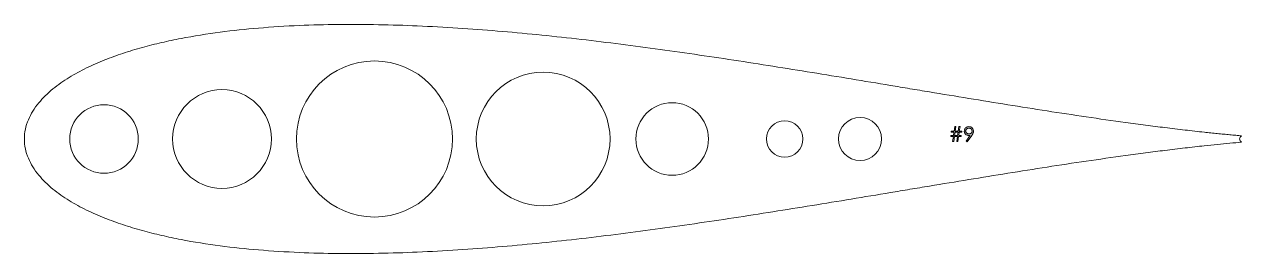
# Model space of a CAD drawing. Header units: inches. Extents: x 2.91 to 7.1, y 5.14 to 5.93.
import ezdxf

# ---------------------------------------------------------------- set-up
doc = ezdxf.new("R2010")
doc.units = ezdxf.units.IN
doc.header["$MEASUREMENT"] = 0

msp = doc.modelspace()

# ---------------------------------------------------------------- linework, layer by layer
at = {"color": 5, "linetype": 'Continuous', "lineweight": 5, "flags": 128}
for points in [[(6.1347, 5.5454), (6.1347, 5.5422), (6.1347, 5.5422), (6.1252, 5.5422), (6.1252, 5.5422), (6.1226, 5.5249), (6.1226, 5.5249), (6.1187, 5.5249), (6.1187, 5.5249), (6.1213, 5.5422), (6.1213, 5.5422), (6.111, 5.5422), (6.111, 5.5422), (6.1085, 5.5249), (6.1085, 5.5249), (6.1046, 5.5249), (6.1046, 5.5249), (6.1072, 5.5422), (6.1072, 5.5422), (6.0988, 5.5422), (6.0988, 5.5422), (6.0988, 5.5454), (6.0988, 5.5454), (6.1077, 5.5454), (6.1077, 5.5454), (6.1094, 5.5569), (6.1094, 5.5569), (6.1001, 5.5569), (6.1001, 5.5569), (6.1001, 5.5601), (6.1001, 5.5601), (6.1099, 5.5601), (6.1099, 5.5601), (6.1123, 5.5762), (6.1123, 5.5762), (6.1161, 5.5762), (6.1161, 5.5762), (6.1137, 5.5601), (6.1137, 5.5601), (6.124, 5.5601), (6.124, 5.5601), (6.1264, 5.5762), (6.1264, 5.5762), (6.1302, 5.5762), (6.1302, 5.5762), (6.1278, 5.5601), (6.1278, 5.5601), (6.136, 5.5601), (6.136, 5.5601), (6.136, 5.5569), (6.136, 5.5569), (6.1274, 5.5569), (6.1274, 5.5569), (6.1256, 5.5454), (6.1256, 5.5454), (6.1347, 5.5454)], [(6.1552, 5.5236), (6.1516, 5.5261), (6.1516, 5.5261), (6.1655, 5.5464), (6.1655, 5.5464), (6.1629, 5.5461), (6.1603, 5.546), (6.1603, 5.546), (6.1587, 5.5461), (6.1572, 5.5463), (6.1558, 5.5466), (6.1544, 5.5471), (6.153, 5.5477), (6.1518, 5.5484), (6.1506, 5.5493), (6.1494, 5.5503), (6.1484, 5.5514), (6.1475, 5.5526), (6.1467, 5.5538), (6.1461, 5.5551), (6.1456, 5.5564), (6.1452, 5.5578), (6.145, 5.5593), (6.145, 5.5608), (6.145, 5.5608), (6.1451, 5.5629), (6.1455, 5.5649), (6.1461, 5.5668), (6.147, 5.5686), (6.1481, 5.5702), (6.1495, 5.5717), (6.151, 5.573), (6.1528, 5.5741), (6.1547, 5.575), (6.1567, 5.5756), (6.1588, 5.576), (6.1609, 5.5762), (6.1609, 5.5762), (6.163, 5.576), (6.1649, 5.5757), (6.1669, 5.575), (6.1687, 5.5741), (6.1704, 5.573), (6.1719, 5.5717), (6.1732, 5.5702), (6.1743, 5.5685), (6.1752, 5.5667), (6.1759, 5.5648), (6.1762, 5.5628), (6.1764, 5.5608), (6.1764, 5.5608), (6.1763, 5.5592), (6.1761, 5.5576), (6.1757, 5.556), (6.1751, 5.5543), (6.1748, 5.5534), (6.1744, 5.5525), (6.1739, 5.5515), (6.1734, 5.5505), (6.1728, 5.5495), (6.1721, 5.5484), (6.1714, 5.5473), (6.1706, 5.5461), (6.1706, 5.5461), (6.1552, 5.5236)], [(6.1235, 5.5569), (6.1133, 5.5569), (6.1133, 5.5569), (6.1115, 5.5454), (6.1115, 5.5454), (6.1218, 5.5454), (6.1218, 5.5454), (6.1235, 5.5569)], [(6.1611, 5.5512), (6.1623, 5.5512), (6.1634, 5.5513), (6.1645, 5.5516), (6.1655, 5.5519), (6.1664, 5.5523), (6.1673, 5.5528), (6.1682, 5.5534), (6.1689, 5.5541), (6.1696, 5.5548), (6.1702, 5.5556), (6.1707, 5.5564), (6.1711, 5.5573), (6.1715, 5.5582), (6.1717, 5.5591), (6.1718, 5.5601), (6.1719, 5.5611), (6.1719, 5.5611), (6.1718, 5.5621), (6.1717, 5.5631), (6.1714, 5.564), (6.1711, 5.5649), (6.1706, 5.5658), (6.17, 5.5666), (6.1694, 5.5674), (6.1686, 5.5681), (6.1678, 5.5688), (6.1669, 5.5694), (6.1659, 5.5699), (6.165, 5.5703), (6.164, 5.5706), (6.1629, 5.5709), (6.1618, 5.571), (6.1606, 5.571), (6.1606, 5.571), (6.1595, 5.571), (6.1584, 5.5709), (6.1574, 5.5706), (6.1564, 5.5703), (6.1554, 5.5699), (6.1544, 5.5694), (6.1536, 5.5688), (6.1527, 5.5681), (6.152, 5.5674), (6.1513, 5.5666), (6.1507, 5.5658), (6.1503, 5.5649), (6.1499, 5.564), (6.1497, 5.5631), (6.1495, 5.5621), (6.1495, 5.5611), (6.1495, 5.5611), (6.1495, 5.5601), (6.1497, 5.5591), (6.1499, 5.5582), (6.1503, 5.5573), (6.1508, 5.5564), (6.1514, 5.5556), (6.1521, 5.5548), (6.1529, 5.5541), (6.1537, 5.5534), (6.1547, 5.5528), (6.1556, 5.5523), (6.1566, 5.5519), (6.1577, 5.5516), (6.1588, 5.5513), (6.1599, 5.5512), (6.1611, 5.5512)]]:
    msp.add_lwpolyline(points, dxfattribs=at)
at = {"color": 1, "linetype": 'Continuous', "lineweight": 5}
for centre, radius in [((4.1139, 5.5337), 0.2687), ((4.6948, 5.5337), 0.2302), ((3.5889, 5.5337), 0.17), ((3.1827, 5.5337), 0.1181), ((5.1389, 5.5337), 0.125), ((5.5264, 5.5337), 0.0625), ((5.7859, 5.5337), 0.0741)]:
    msp.add_circle(centre, radius, dxfattribs=at)
msp.add_arc((7.1054, 5.5337), 0.0123, 116.4575, 243.5411, dxfattribs=at)
msp.add_open_spline([(7.0999, 5.5446), (7.0932, 5.5452), (7.0796, 5.5464), (7.0589, 5.5483), (7.0377, 5.5503), (7.016, 5.5524), (6.9939, 5.5547), (6.9569, 5.5586), (6.9041, 5.5645), (6.8367, 5.5726), (6.7684, 5.5814), (6.6781, 5.5935), (6.5649, 5.6097), (6.4298, 5.6302), (6.2949, 5.6515), (6.16, 5.6734), (6.0477, 5.692), (5.9578, 5.7069), (5.868, 5.7219), (5.7556, 5.7405), (5.6208, 5.7626), (5.4859, 5.7843), (5.3509, 5.8053), (5.1707, 5.8322), (4.9451, 5.8631), (4.6736, 5.8943), (4.4456, 5.9136), (4.2636, 5.9235), (4.1259, 5.9279), (3.9903, 5.9286), (3.8522, 5.9251), (3.717, 5.9167), (3.5811, 5.9024), (3.47, 5.8848), (3.3808, 5.866), (3.3139, 5.8492), (3.2484, 5.8295), (3.1841, 5.8062), (3.1221, 5.7791), (3.062, 5.7465), (3.0148, 5.7137), (2.9807, 5.6834), (2.9571, 5.658), (2.9372, 5.6306), (2.9212, 5.6002), (2.9108, 5.5679), (2.9071, 5.5337), (2.9108, 5.4995), (2.9212, 5.4671), (2.9372, 5.4368), (2.9571, 5.4094), (2.9807, 5.384), (3.0148, 5.3537), (3.062, 5.3208), (3.1221, 5.2882), (3.1841, 5.2611), (3.2484, 5.2379), (3.3139, 5.2182), (3.3808, 5.2013), (3.47, 5.1825), (3.5811, 5.1649), (3.717, 5.1506), (3.8522, 5.1423), (3.9903, 5.1388), (4.1259, 5.1395), (4.2636, 5.1438), (4.4455, 5.1538), (4.6736, 5.1731), (4.9451, 5.2042), (5.1707, 5.2352), (5.3509, 5.262), (5.4859, 5.2831), (5.6208, 5.3047), (5.7556, 5.3268), (5.868, 5.3455), (5.9578, 5.3604), (6.0477, 5.3753), (6.16, 5.3939), (6.2949, 5.4158), (6.4298, 5.4372), (6.5649, 5.4576), (6.6781, 5.4738), (6.7684, 5.486), (6.8367, 5.4947), (6.9041, 5.5028), (6.9642, 5.5096), (7.0155, 5.5149), (7.0584, 5.5191), (7.0863, 5.5215), (7.0999, 5.5227)], degree=3, knots=[0, 0, 0, 0, 0.002326, 0.004707, 0.007145, 0.009639, 0.012189, 0.014795, 0.022426, 0.030447, 0.038099, 0.046099, 0.06175, 0.077401, 0.093053, 0.108704, 0.124356, 0.132182, 0.140007, 0.155659, 0.17131, 0.186962, 0.202613, 0.218265, 0.249567, 0.28087, 0.312172, 0.328195, 0.343475, 0.359539, 0.374777, 0.390931, 0.40608, 0.421731, 0.429557, 0.437383, 0.445457, 0.453036, 0.460863, 0.46869, 0.476515, 0.480564, 0.484347, 0.488394, 0.492178, 0.496091, 0.5, 0.503909, 0.507822, 0.511605, 0.515653, 0.519435, 0.523485, 0.53131, 0.539137, 0.546964, 0.554542, 0.562617, 0.570443, 0.578269, 0.59392, 0.609068, 0.625223, 0.64046, 0.656525, 0.671805, 0.687828, 0.71913, 0.750433, 0.781735, 0.797387, 0.813038, 0.82869, 0.844341, 0.859993, 0.867818, 0.875644, 0.891296, 0.906947, 0.922599, 0.93825, 0.953901, 0.961901, 0.969553, 0.977573, 0.985205, 0.990361, 0.995293, 1, 1, 1, 1], dxfattribs=at)

doc.saveas('drawing.dxf')
